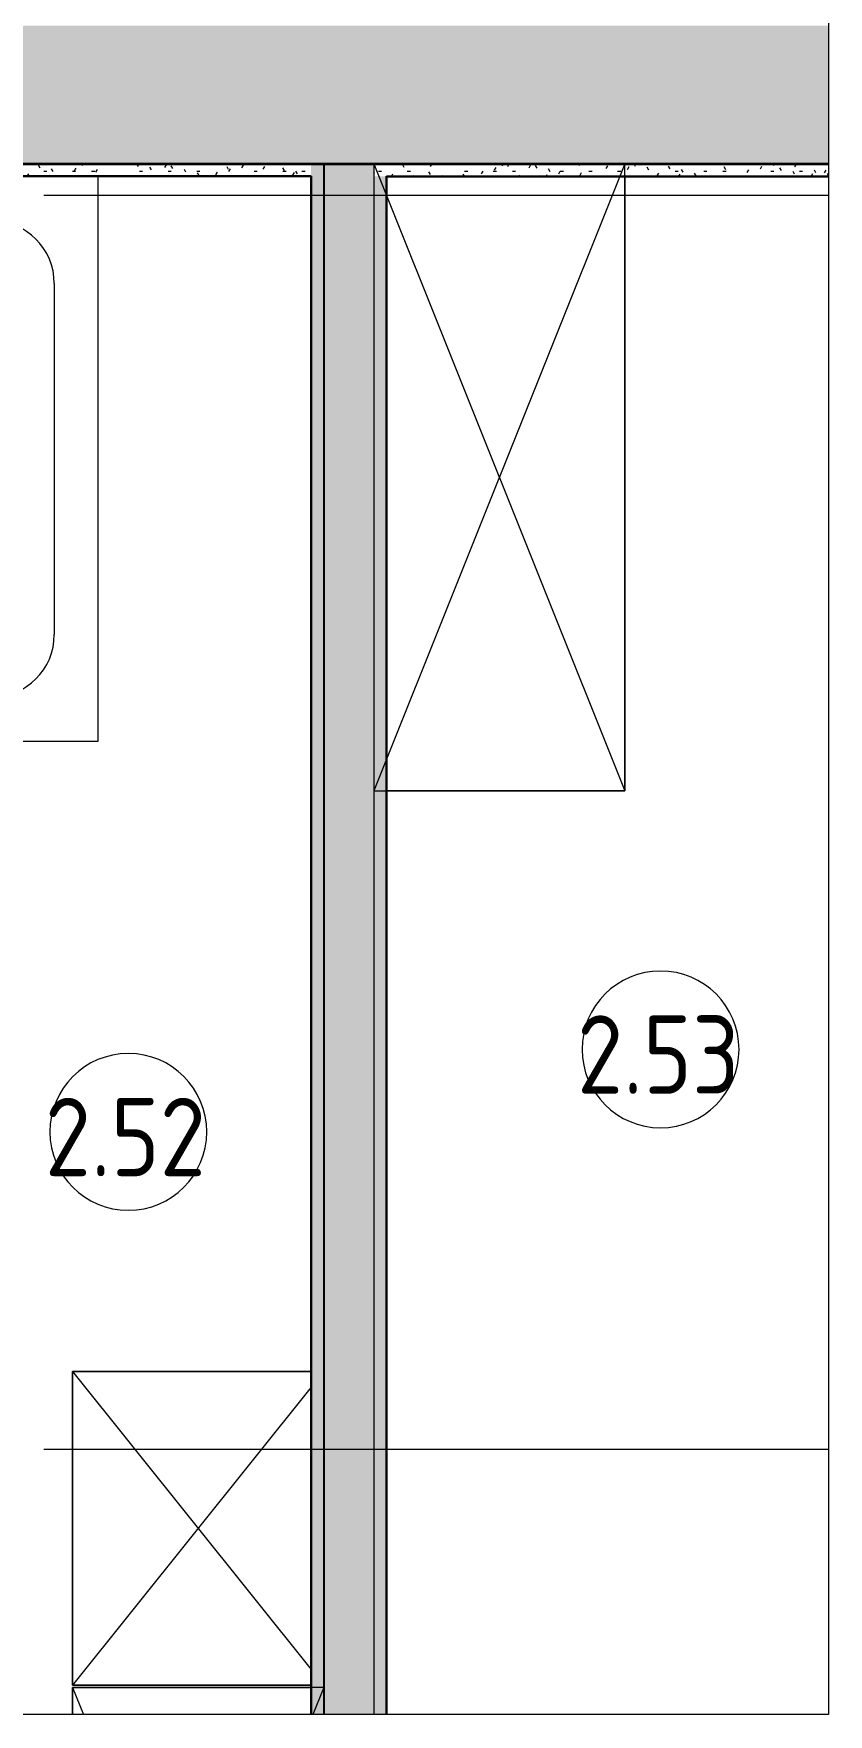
# Model space of a CAD drawing. Header units: millimetres. Extents: x 11693 to 241752, y -8553 to 29926.
# Drawn here: x 223841 to 225107, y 14577 to 17257 of the extents above; entities that cross this region are included whole.
import ezdxf

# ---------------------------------------------------------------- set-up
doc = ezdxf.new("R2010")
doc.units = ezdxf.units.MM
doc.linetypes.add('Осевая', pattern=[1587.5, 317.5, -238.125, 793.75, -238.125])
for name, color, linetype, lineweight in [('A-AREA-IDEN', 7, 'Continuous', 9), ('A-DETL-GENF', 7, 'Continuous', 9), ('A-WALL-2', 7, 'Continuous', 9), ('I-FURN', 7, 'Continuous', 9), ('I-WALL', 7, 'Continuous', 9), ('Оси', 7, 'Continuous', 9), ('Оси-2', 7, 'Осевая', 9)]:
    doc.layers.add(name, color=color, linetype=linetype, lineweight=lineweight)
for name, color, linetype, lineweight, true_color in [('A-WALL-1', 7, 'Continuous', 25, 0x3c3c3c), ('A-WALL-3', 7, 'Continuous', 35, 0x3c3c3c), ('A-WALL-FNSH-1', 7, 'Continuous', 15, 0x3c3c3c), ('P-SANR-FIXT-1', 7, 'Continuous', 15, 0x4994b4)]:
    doc.layers.add(name, color=color, linetype=linetype, lineweight=lineweight, true_color=true_color)
doc.styles.add('GOST Common', font='GOST_Common.ttf', dxfattribs={"width": 0.9, "height": 125})
pattern_1 = [(0, (133392.07, 0), (60.96, 15.24), [5.029, -40.691, 5.029, -40.691, -243.84]), (0, (133392.07, 0), (60.96, 15.24), [-91.44, 5.029, -86.411, 5.029, -40.691, -106.68]), (0, (133392.07, 0), (60.96, 15.24), [-228.6, 5.029, -25.451, 5.029, -71.171]), (120, (133414.93, 7.62), (-43.6782272, 45.1729086), [5.029, -40.691, 5.029, -40.691, -243.84]), (120, (133414.93, 7.62), (-43.6782272, 45.1729086), [-91.44, 5.029, -86.411, 5.029, -40.691, -106.68]), (120, (133414.93, 7.62), (-43.6782272, 45.1729086), [-228.6, 5.029, -25.451, 5.029, -71.171]), (240, (133422.55, 38.1), (-17.2817728, -60.4129086), [5.029, -40.691, 5.029, -40.691, -243.84]), (240, (133422.55, 38.1), (-17.2817728, -60.4129086), [-91.44, 5.029, -86.411, 5.029, -40.691, -106.68]), (240, (133422.55, 38.1), (-17.2817728, -60.4129086), [-228.6, 5.029, -25.451, 5.029, -71.171])]

# ---------------------------------------------------------------- blocks, each defined once
blk = doc.blocks.new('SND_Aquanet_Душевой поддон_HX108_Квадратный_С опорами_Сантехкомплект__$ - 900х900-V296-Фрагмент 2_7')
at = {"layer": 'P-SANR-FIXT-1'}
for p, q in [((450, 450), (-450, 450)), ((-450, 450), (-450, -450)), ((450, -450), (450, 450)), ((-280, 380), (-186.6, 380)), ((35.4, 380), (54.5, 380)), ((105.6, 380), (280, 380)), ((-380, -280), (-380, 280)), ((380, 280), (380, -280)), ((280, -380), (-280, -380)), ((-450, -450), (450, -450))]:
    blk.add_line(p, q, dxfattribs=at)
for centre, radius, start, end in [((-280, 280), 100, 90, 180), ((280, 280), 100, 0, 90), ((-290, 290), 25, 90, 270), ((-290, 290), 25, 270, 90), ((-280, -280), 100, 180, 270), ((280, -280), 100, 270, 0)]:
    blk.add_arc(centre, radius, start, end, dxfattribs=at)
blk = doc.blocks.new('Шкаф параметрический - 1_185-26330622-Фрагмент 2_7')
at = {"layer": 'I-FURN'}
for p, q in [((0, 0), (1000, -400)), ((0, -400), (1000, 0)), ((1000, 0), (0, 0)), ((0, 0), (0, -400)), ((20, 0), (1000, 0)), ((1000, -400), (1000, 0)), ((1000, 0), (1000, -380)), ((0, -400), (1000, -400))]:
    blk.add_line(p, q, dxfattribs=at)
blk = doc.blocks.new('Шкаф параметрический - 1_185-V300-Фрагмент 2_7')
at = {"layer": 'I-FURN'}
for p, q in [((0, 0), (42.8, -17.1)), ((42.8, 0), (0, 0)), ((0, 0), (0, -400)), ((0, -400), (0, -20)), ((0, -400), (42.8, -382.9)), ((0, -400), (42.8, -400)), ((42.8, -400), (0, -400))]:
    blk.add_line(p, q, dxfattribs=at)
blk = doc.blocks.new('Шкаф параметрический - 1_165-25613087-Фрагмент 2_7')
at = {"layer": 'I-FURN'}
for p, q in [((0, -400), (475, -20)), ((0, -20), (0, -400)), ((0, -400), (0, -20)), ((25, -20), (500, -400)), ((500, -400), (500, -20)), ((500, -20), (500, -400)), ((0, -400), (500, -400)), ((500, -400), (0, -400))]:
    blk.add_line(p, q, dxfattribs=at)
blk = doc.blocks.new('DET_L_Линия разрыва - М100-30948501-Фрагмент 2_7')
at = {"layer": 'A-DETL-GENF'}
blk.add_line((4538.2, 0), (8099.2, 0), dxfattribs=at)
blk = doc.blocks.new('DET_L_Линия разрыва - М100-30911503-Фрагмент 2_7')
at = {"layer": 'A-DETL-GENF'}
blk.add_line((0, 0), (2765.4, 0), dxfattribs=at)
blk = doc.blocks.new('Марка_Помещения - Номер-25198446-Фрагмент 2_7')
at = {"layer": 'A-AREA-IDEN'}
for start, end in [(360, 180), (180, 360)]:
    blk.add_arc((0, 0), 2.5, start, end, dxfattribs=at)

msp = doc.modelspace()

# ---------------------------------------------------------------- hatches: boundary and pattern name
at = {"layer": 'I-WALL'}
h = msp.add_hatch(dxfattribs=at)
h.set_pattern_fill('FP_4', color=256, style=0, pattern_type=2)
h.set_pattern_definition([(45, (133392.07, 0), (-28.51196, 28.51196), []), (45, (133420.583, 0), (-28.51196, 28.51196), [50.403, -10.081, 1.676, -8.404])])
h.paths.add_polyline_path([(225106.9, 17050), (225106.9, 17270), (219882.1, 17270), (219882.1, 17050), (224782.8, 17050)])
h = msp.add_hatch(dxfattribs=at)
h.set_pattern_fill('FP_10', color=256, style=0, pattern_type=2)
h.set_pattern_definition(pattern_1)
h.paths.add_polyline_path([(224281.8, 17030), (224282.8, 17030), (224282.8, 17050), (223022.1, 17050), (223022.1, 17030), (223968.4, 17030)])
h = msp.add_hatch(dxfattribs=at)
h.set_pattern_fill('FP_10', color=256, style=0, pattern_type=2)
h.set_pattern_definition(pattern_1)
h.paths.add_polyline_path([(224297.3, 14577.2), (224302.8, 14577.2), (224302.8, 17050), (224282.8, 17050), (224282.8, 14577.2)])
h = msp.add_hatch(dxfattribs=at)
h.set_pattern_fill('FP_6', color=256, style=0, pattern_type=2)
h.set_pattern_definition([(135, (133392.07, 0), (-37.717076, -37.717076), [53.34, -8.89, 1.778, -8.89]), (135, (133392.07, 37.694), (-37.717076, -37.717076), []), (50, (133392.07, 0), (63.763904, -5.57885), [6.667, -73.342]), (355, (133392.07, 0), (-12.334876, 66.869514), [5.334, -58.674]), (100.451, (133397.385, -0.465), (51.43036, 61.29098), [5.667, -62.332]), (46.184, (133392.07, 17.78), (94.87722, -14.714836), [10.001, -110.014]), (96.636, (133399.98, 16.55), (83.091155, 86.599305), [8.5, -93.497]), (351.184, (133392.07, 17.78), (83.09204, 86.59928), [8.001, -88.011]), (21, (133400.96, 13.335), (53.064487, -35.792726), [6.667, -73.342]), (326, (133400.96, 13.335), (21.63066, 64.46546), [5.334, -58.674]), (71.451, (133405.38, 10.35), (74.69646, 28.672367), [5.667, -62.332]), (37.5, (133392.07, 0), (1.080413, 29.594271), [1.676, -56.286, 1.676, -57.887, -58.896]), (37.5, (133392.07, 0), (1.080413, 29.594271), [-117.526, 1.676, -57.22]), (7.5, (133392.07, 0), (23.386368, 35.063507), [1.676, -32.283, 1.676, -54.953, -22.447]), (7.5, (133392.07, 0), (23.386368, 35.063507), [-90.589, 1.676, -20.771]), (327.5, (133372.246, 0), (47.456567, -2.0054684), [1.676, -20.549, 1.676, -67.666, -92.011]), (327.5, (133372.246, 0), (47.456567, -2.0054684), [-91.567, 1.676, -90.335]), (317.5, (133363.356, 0), (51.844948, 8.89904), [1.676, -27.216, 1.676, -44.374, -65.341]), (317.5, (133363.356, 0), (51.844948, 8.89904), [-74.943, 1.676, -63.665])])
h.paths.add_polyline_path([(224382.8, 14577.2), (224382.8, 17050), (224302.8, 17050), (224302.8, 14577.2), (224325.2, 14577.2)])
h = msp.add_hatch(dxfattribs=at)
h.set_pattern_fill('FP_10', color=256, style=0, pattern_type=2)
h.set_pattern_definition(pattern_1)
h.paths.add_polyline_path([(225106.9, 17030), (225106.9, 17050), (224382.8, 17050), (224382.8, 17030), (224782.8, 17030)])
h = msp.add_hatch(dxfattribs=at)
h.set_pattern_fill('FP_10', color=256, style=0, pattern_type=2)
h.set_pattern_definition(pattern_1)
h.paths.add_polyline_path([(224402.8, 14577.2), (224402.8, 17030), (224382.8, 17030), (224382.8, 14577.2), (224397.3, 14577.2)])

# ---------------------------------------------------------------- linework, layer by layer
at = {"layer": 'A-WALL-1'}
for p, q in [((224302.8, 17050), (224302.8, 14577.2)), ((224282.8, 17030), (223042.1, 17030)), ((224282.8, 17030), (224282.8, 14577.2)), ((224402.8, 17030), (225106.9, 17030)), ((224402.8, 14577.2), (224402.8, 17030))]:
    msp.add_line(p, q, dxfattribs=at)
at = {"layer": 'A-WALL-2'}
msp.add_line((224382.8, 17050), (224382.8, 14577.2), dxfattribs=at)
at = {"layer": 'A-WALL-3'}
for p, q in [((219882.1, 17050), (224382.8, 17050)), ((224382.8, 17050), (225106.9, 17050))]:
    msp.add_line(p, q, dxfattribs=at)
at = {"layer": 'A-WALL-FNSH-1'}
for p, q in [((224281.8, 17029), (223042.1, 17029)), ((224281.8, 17029), (224281.8, 14577.2)), ((224403.8, 17029), (225106.9, 17029)), ((224403.8, 14577.2), (224403.8, 17029))]:
    msp.add_line(p, q, dxfattribs=at)
at = {"layer": 'Оси'}
for p, q in [((223856.9, 17000), (225106.9, 17000)), ((223856.9, 15000), (225106.9, 15000))]:
    msp.add_line(p, q, dxfattribs=at)
at = {"layer": 'Оси-2'}
for p, q in [((219218.4, 17000), (223856.9, 17000)), ((219218.4, 15000), (223856.9, 15000))]:
    msp.add_line(p, q, dxfattribs=at)

# ---------------------------------------------------------------- block references
at = {"layer": 'A-AREA-IDEN', "xscale": 49.99999999999998, "yscale": 49.99999999999998, "zscale": 49.99999999999998}
for p in [(224839.5, 15637.6), (223991.6, 15506.1)]:
    msp.add_blockref('Марка_Помещения - Номер-25198446-Фрагмент 2_7', p, dxfattribs=at)
at = {"layer": 'A-DETL-GENF'}
for name, p, rotation in [('DET_L_Линия разрыва - М100-30948501-Фрагмент 2_7', (225106.9, 22676.4), 269.9999999999999), ('DET_L_Линия разрыва - М100-30911503-Фрагмент 2_7', (225106.9, 14577.2), 180)]:
    msp.add_blockref(name, p, dxfattribs=dict(at, rotation=rotation))
at = {"layer": 'I-FURN', "rotation": 269.9999999999999}
for name, p in [('Шкаф параметрический - 1_185-26330622-Фрагмент 2_7', (224782.8, 17050)), ('Шкаф параметрический - 1_165-25613087-Фрагмент 2_7', (224302.8, 15124)), ('Шкаф параметрический - 1_185-V300-Фрагмент 2_7', (224302.8, 14620))]:
    msp.add_blockref(name, p, dxfattribs=at)
at = {"layer": 'P-SANR-FIXT-1'}
msp.add_blockref('SND_Aquanet_Душевой поддон_HX108_Квадратный_С опорами_Сантехкомплект__$ - 900х900-V296-Фрагмент 2_7', (223493.6, 16579.1), dxfattribs=at)

# ---------------------------------------------------------------- texts
at = {"layer": 'A-AREA-IDEN', "char_height": 125, "width": 331.899, "attachment_point": 1, "style": 'GOST Common'}
for s, insert in [('2.53', (224706.6, 15691.9)), ('2.52', (223858.7, 15560.4))]:
    msp.add_mtext(s, dxfattribs=dict(at, insert=insert))

doc.saveas('drawing.dxf')
